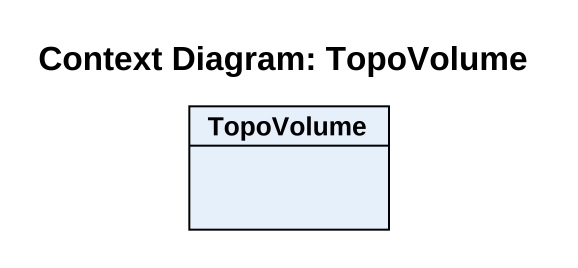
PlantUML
@startuml
title Context Diagram: TopoVolume
hide circle
hide empty members
class TopoVolume
@enduml
